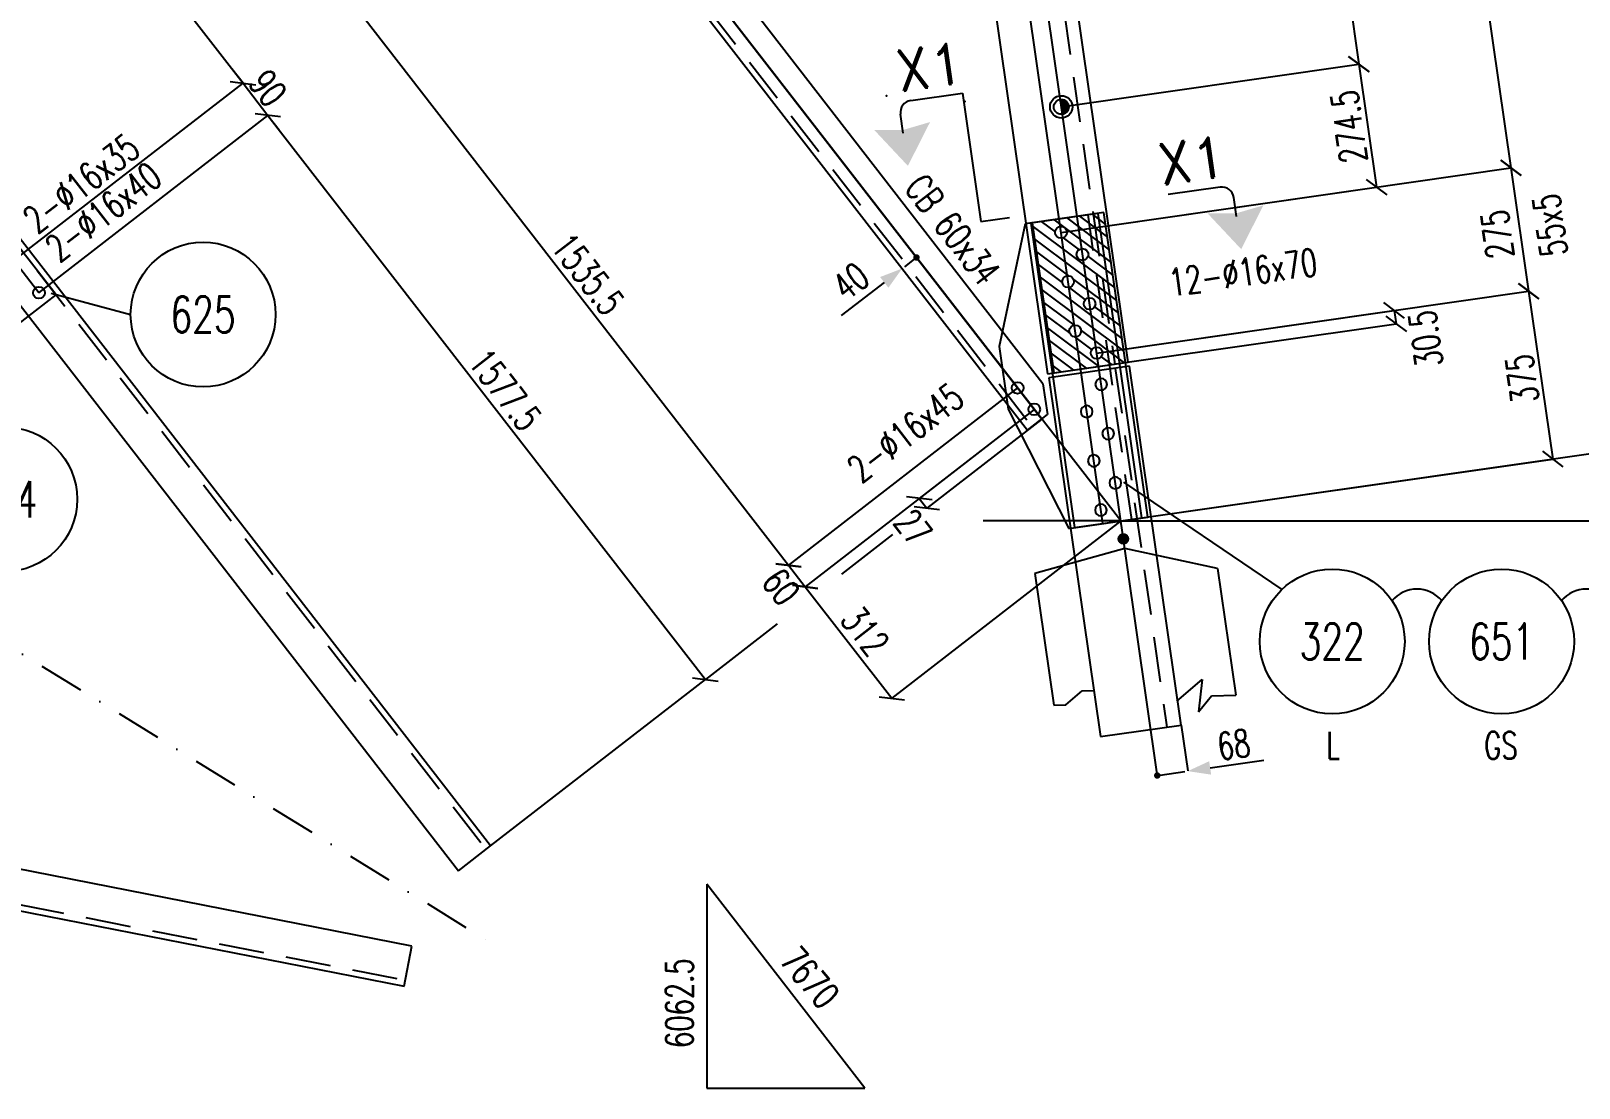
# Model space of a CAD drawing. Extents: x 87063 to 103283, y -59241 to -47761.
# Drawn here: x 93818 to 97238, y -56588 to -54251 of the extents above; entities that cross this region are included whole.
import ezdxf
from ezdxf.enums import TextEntityAlignment as Align

# ---------------------------------------------------------------- set-up
doc = ezdxf.new("R2010")
doc.units = 0
doc.header["$LTSCALE"] = 200
doc.header["$MEASUREMENT"] = 0
doc.linetypes.add('DASHDOT', pattern=[1, 0.5, -0.25, 0, -0.25])
doc.linetypes.add('DASHED', pattern=[0.75, 0.5, -0.25])
doc.layers.get('0').update_dxf_attribs({"linetype": 'CONTINUOUS'})
for name, color, linetype in [('035B', 7, 'CONTINUOUS'), ('ASSI', 3, 'CONTINUOUS'), ('BOLLINI_1', 7, 'CONTINUOUS'), ('FORI', 2, 'CONTINUOUS'), ('LINEA_ANG', 2, 'CONTINUOUS'), ('LINEE_PIASTRA', 2, 'CONTINUOUS'), ('LINEE_PIASTRE', 2, 'CONTINUOUS'), ('LS', 7, 'CONTINUOUS'), ('LSP', 3, 'CONTINUOUS'), ('MZ', 6, 'DASHDOT'), ('PIASTRE', 5, 'CONTINUOUS'), ('QT_MAL', 7, 'CONTINUOUS'), ('QT_MPR', 7, 'CONTINUOUS'), ('QT_MSP', 7, 'CONTINUOUS'), ('TRAT-Y', 7, 'DASHED')]:
    doc.layers.add(name, color=color, linetype=linetype)
doc.styles.add('MONO', font='romans.shx', dxfattribs={"width": 0.7})
doc.styles.add('QUOTE', font='ROMANS8.SHX', dxfattribs={"width": 0.7})
doc.styles.add('RD', font='ROMAND8.SHX', dxfattribs={"width": 0.7})
doc.styles.add('RQL', font='ROMANS8.SHX', dxfattribs={"width": 0.7})
doc.styles.add('RS', font='ROMANS8.shx', dxfattribs={"width": 0.7})
doc.styles.get("Standard").update_dxf_attribs({"font": 'ROMANS8.SHX', "width": 0.7})
doc.dimstyles.new('FRECCE1', dxfattribs={"dimtxt": 60, "dimasz": 6.66, "dimexe": 0, "dimexo": 0, "dimgap": 1, "dimtad": 1, "dimdec": 0, "dimzin": 0, "dimdsep": 46, "dimtxsty": 'RS', "dimblk1": 'QUOTP', "dimblk2": 'QUOTF', "dimsah": 1, "dimcen": 0, "dimclrd": 2, "dimclre": 2, "dimclrt": 7, "dimadec": 0, "dimazin": 0, "dimtfac": 1, "dimtdec": 0, "dimtix": 1, "dimtmove": 2, "dimatfit": 3, "dimldrblk": 'QUOTP', "dimfxl": 1, "dimtolj": 1, "dimtzin": 0, "dimarcsym": 0})
doc.dimstyles.new('FRECCE1_20', dxfattribs={"dimtxt": 60, "dimasz": 6.6667, "dimexe": 0, "dimexo": 0, "dimgap": 1, "dimtad": 1, "dimzin": 0, "dimdsep": 46, "dimtxsty": 'RS', "dimblk1": 'QUOTP', "dimblk2": 'QUOTF', "dimsah": 1, "dimcen": 0, "dimclrd": 2, "dimclre": 2, "dimclrt": 7, "dimadec": 0, "dimazin": 0, "dimtfac": 1, "dimtix": 1, "dimtmove": 2, "dimatfit": 3, "dimldrblk": 'QUOTP', "dimfxl": 1, "dimtolj": 1, "dimtzin": 0, "dimarcsym": 0})
doc.dimstyles.new('TRATTO_20', dxfattribs={"dimscale": 0, "dimtxt": 60, "dimasz": 40, "dimexe": 0, "dimexo": 0, "dimgap": 10, "dimtad": 1, "dimrnd": 0.5, "dimdsep": 46, "dimtxsty": 'RS', "dimblk1": 'OBLIQUE', "dimblk2": 'OBLIQUE', "dimsah": 1, "dimcen": 0.09, "dimclrd": 2, "dimclre": 2, "dimclrt": 7, "dimadec": 0, "dimazin": 0, "dimtfac": 1, "dimtix": 1, "dimtmove": 2, "dimatfit": 3, "dimfxl": 1, "dimtolj": 1, "dimtzin": 0, "dimarcsym": 0})

# ---------------------------------------------------------------- blocks, each defined once
blk = doc.blocks.new('ASSE98')
blk.add_line((0, 0), (1, 0))
at = {"color": 7, "style": 'QUOTE', "width": 0.5, "flags": 1}
for tag, p in [('TI', (1.38308, 6.82731)), ('DI_S', (1.38308, 6.42178)), ('D_S', (1.38308, 6.02092)), ('E_S', (1.38308, 5.68065)), ('NFORI', (1.36454, 5.29792)), ('ALAR', (1.36349, 4.93246)), ('FAM', (1.3775, 4.54645)), ('ALA', (1.38308, 4.19257)), ('DISP2', (1.38308, 3.84971)), ('DISP1', (1.38308, 3.50686)), ('PINZAF', (1.38308, 3.164)), ('PINZAI', (1.38308, 2.82114)), ('TRP', (1.38308, 2.47829)), ('NP', (1.38308, 2.13543)), ('SV', (1.38308, 1.79257)), ('PESO', (1.38308, 1.44971)), ('QUA', (1.38308, 1.10686)), ('LUN', (1.38308, 0.764)), ('PROF', (1.38308, 0.42114)), ('POS', (1.38308, 0.07829))]:
    blk.add_attdef(tag, p, '', height=0.2, dxfattribs=at)
at = {"color": 7, "flags": 1}
for tag, p in [('LAV1', (3.07431, 6.82847)), ('LAV2', (3.07431, 6.49513)), ('LAV3', (3.07431, 6.1618)), ('LAV4', (3.07431, 5.82847)), ('LAV5', (3.07431, 5.49513)), ('LAV6', (3.07431, 5.1618)), ('LAV7', (3.07431, 4.82847)), ('LAV8', (3.07431, 4.49513)), ('LAV9', (3.07431, 4.1618)), ('LAV10', (3.07431, 3.82847))]:
    blk.add_attdef(tag, p, '', height=0.2, dxfattribs=at)
blk = doc.blocks.new('16')
blk.add_circle((0, 0), 1)
blk = doc.blocks.new('MRKR_98')
blk.add_point((0, 0))
at = {"color": 7, "style": 'QUOTE', "width": 0.5, "flags": 1}
for tag, p in [('TI', (3.73, 6.83)), ('AUX2', (3.71, 4.93)), ('NFORI', (3.72, 5.3)), ('DI_S', (3.73, 6.42)), ('D_S', (3.73, 6.02)), ('E_S', (3.73, 5.68)), ('AUX1', (3.73, 4.19)), ('FAM', (3.73, 4.55)), ('COMMESSA', (3.73, 3.85)), ('MD', (3.73, 3.51)), ('MP', (3.73, 3.16)), ('LARGHEZZA', (3.73, 2.82)), ('SPESSORE', (3.73, 2.48)), ('NP', (3.73, 2.14)), ('SV', (3.73, 1.79)), ('PESO', (3.73, 1.45)), ('QUA', (3.73, 1.11)), ('LUN', (3.73, 0.76)), ('PROF', (3.73, 0.42)), ('POS', (3.73, 0.08))]:
    blk.add_attdef(tag, p, '', height=0.2, dxfattribs=at)
at = {"color": 7, "flags": 1}
for tag, p in [('LAV1', (5.26, 6.88)), ('LAV2', (5.26, 6.55)), ('LAV3', (5.26, 6.21)), ('LAV4', (5.26, 5.88)), ('LAV5', (5.26, 5.55)), ('LAV6', (5.26, 5.21)), ('LAV7', (5.26, 4.88)), ('LAV8', (5.26, 4.55)), ('LAV9', (5.26, 4.21)), ('LAV10', (5.26, 3.88))]:
    blk.add_attdef(tag, p, '', height=0.2, dxfattribs=at)
blk = doc.blocks.new('_OBLIQUE')
at = {"color": 0, "linetype": 'ByBlock'}
blk.add_line((-0.5, -0.5), (0.5, 0.5), dxfattribs=at)
blk = doc.blocks.new('*D40')
at = {"layer": 'QT_MPR', "color": 2, "lineweight": -2, "transparency": 16777216}
for p, q in [((95951.7, -53818.6), (97258.3, -53631.1)), ((97258.3, -53631.1), (97477, -55154.7)), ((96225.8, -55334.3), (97477, -55154.7))]:
    blk.add_line(p, q, dxfattribs=at)
at = {"layer": 'QT_MPR', "color": 2, "lineweight": -2, "transparency": 16777216, "xscale": 40, "yscale": 40, "zscale": 40}
for p, rotation in [((97258.3, -53631.1), 98.16615670567538), ((97477, -55154.7), 278.1661567056754)]:
    blk.add_blockref('_OBLIQUE', p, dxfattribs=dict(at, rotation=rotation))
at = {"layer": 'QT_MPR', "color": 7, "transparency": 16777216, "insert": (97312.4, -54398.4), "char_height": 60, "attachment_point": 5, "rotation": 98.1662, "style": 'RS'}
blk.add_mtext('\\A1;1539.5', dxfattribs=at)
blk = doc.blocks.new('*D39')
at = {"layer": 'QT_MPR', "color": 2, "lineweight": -2, "transparency": 16777216}
for p, q in [((95951.7, -53818.6), (96961.4, -53673.7)), ((96961.4, -53673.7), (97087.7, -54553.9)), ((96093.9, -54696.6), (97087.7, -54553.9))]:
    blk.add_line(p, q, dxfattribs=at)
at = {"layer": 'QT_MPR', "color": 2, "lineweight": -2, "transparency": 16777216, "xscale": 40, "yscale": 40, "zscale": 40}
for p, rotation in [((96961.4, -53673.7), 98.16615670567538), ((97087.7, -54553.9), 278.1661567056754)]:
    blk.add_blockref('_OBLIQUE', p, dxfattribs=dict(at, rotation=rotation))
at = {"layer": 'QT_MPR', "color": 7, "transparency": 16777216, "insert": (96964.7, -54113.8), "char_height": 60, "attachment_point": 5, "rotation": 98.1662, "style": 'RS'}
blk.add_mtext('\\A1;889.5', dxfattribs=at)
blk = doc.blocks.new('*D38')
at = {"layer": 'QT_MPR', "color": 2, "lineweight": -2, "transparency": 16777216}
for p, q in [((96093.9, -54696.6), (97087.7, -54553.9)), ((97087.7, -54553.9), (97126.8, -54826.2)), ((96172.5, -54963.1), (97126.8, -54826.2))]:
    blk.add_line(p, q, dxfattribs=at)
at = {"layer": 'QT_MPR', "color": 2, "lineweight": -2, "transparency": 16777216, "xscale": 40, "yscale": 40, "zscale": 40}
for p, rotation in [((97087.7, -54553.9), 98.16615670567538), ((97126.8, -54826.2), 278.1661567056754)]:
    blk.add_blockref('_OBLIQUE', p, dxfattribs=dict(at, rotation=rotation))
at = {"layer": 'QT_MPR', "color": 7, "transparency": 16777216, "insert": (97174, -54680.5), "char_height": 60, "attachment_point": 5, "rotation": 98.1662, "style": 'RS'}
blk.add_mtext('\\A1;55x5', dxfattribs=at)
blk = doc.blocks.new('*D37')
at = {"layer": 'QT_MPR', "color": 2, "lineweight": -2, "transparency": 16777216}
for p, q in [((96093.9, -54696.6), (97087.7, -54553.9)), ((97087.7, -54553.9), (97126.8, -54826.2)), ((96172.5, -54963.1), (97126.8, -54826.2))]:
    blk.add_line(p, q, dxfattribs=at)
at = {"layer": 'QT_MPR', "color": 2, "lineweight": -2, "transparency": 16777216, "xscale": 40, "yscale": 40, "zscale": 40}
for p, rotation in [((97087.7, -54553.9), 98.16615670567538), ((97126.8, -54826.2), 278.1661567056754)]:
    blk.add_blockref('_OBLIQUE', p, dxfattribs=dict(at, rotation=rotation))
at = {"layer": 'QT_MPR', "color": 7, "transparency": 16777216, "insert": (97057.7, -54700.8), "char_height": 60, "attachment_point": 5, "rotation": 98.1662, "style": 'RS'}
blk.add_mtext('\\A1;275', dxfattribs=at)
blk = doc.blocks.new('*D36')
at = {"layer": 'QT_MPR', "color": 2, "lineweight": -2, "transparency": 16777216}
for p, q in [((96172.5, -54963.1), (96829.8, -54868.8)), ((96829.8, -54868.8), (96834.1, -54898.5)), ((96240.1, -54983.7), (96834.1, -54898.5))]:
    blk.add_line(p, q, dxfattribs=at)
at = {"layer": 'QT_MPR', "color": 2, "lineweight": -2, "transparency": 16777216, "xscale": 40, "yscale": 40, "zscale": 40}
for p, rotation in [((96829.8, -54868.8), 98.16615670567538), ((96834.1, -54898.5), 278.1661567056754)]:
    blk.add_blockref('_OBLIQUE', p, dxfattribs=dict(at, rotation=rotation))
at = {"layer": 'QT_MPR', "color": 7, "transparency": 16777216, "insert": (96899.3, -54931.5), "char_height": 60, "attachment_point": 5, "rotation": 98.1662, "style": 'RS'}
blk.add_mtext('\\A1;30.5', dxfattribs=at)
blk = doc.blocks.new('*D35')
at = {"layer": 'QT_MPR', "color": 2, "lineweight": -2, "transparency": 16777216}
for p, q in [((96172.5, -54963.1), (97126.8, -54826.2)), ((97126.8, -54826.2), (97180, -55197.4)), ((96225.8, -55334.3), (97180, -55197.4))]:
    blk.add_line(p, q, dxfattribs=at)
at = {"layer": 'QT_MPR', "color": 2, "lineweight": -2, "transparency": 16777216, "xscale": 40, "yscale": 40, "zscale": 40}
for p, rotation in [((97126.8, -54826.2), 98.16615670567538), ((97180, -55197.4), 278.1661567056754)]:
    blk.add_blockref('_OBLIQUE', p, dxfattribs=dict(at, rotation=rotation))
at = {"layer": 'QT_MPR', "color": 7, "transparency": 16777216, "insert": (97112.5, -55020), "char_height": 60, "attachment_point": 5, "rotation": 98.1662, "style": 'RS'}
blk.add_mtext('\\A1;375', dxfattribs=at)
blk = doc.blocks.new('*D53')
at = {"layer": 'QT_MPR', "color": 2, "lineweight": -2, "transparency": 16777216}
for p, q in [((95067.7, -53818.6), (94551.6, -54218.6)), ((94551.6, -54218.6), (95492.1, -55432.3)), ((95997.9, -55040.2), (95492.1, -55432.3))]:
    blk.add_line(p, q, dxfattribs=at)
at = {"layer": 'QT_MPR', "color": 2, "lineweight": -2, "transparency": 16777216, "xscale": 40, "yscale": 40, "zscale": 40}
for p, rotation in [((94551.6, -54218.6), 127.7719712303497), ((95492.1, -55432.3), 307.7719712303497)]:
    blk.add_blockref('_OBLIQUE', p, dxfattribs=dict(at, rotation=rotation))
at = {"layer": 'QT_MPR', "color": 7, "transparency": 16777216, "insert": (95048.9, -54788.7), "char_height": 60, "attachment_point": 5, "rotation": 307.772, "style": 'RS'}
blk.add_mtext('\\A1;1535.5', dxfattribs=at)
blk = doc.blocks.new('*D56')
at = {"layer": 'QT_MPR', "color": 2, "lineweight": -2, "transparency": 16777216}
for p, q in [((95997.9, -55040.2), (95492.1, -55432.3)), ((96034.7, -55087.7), (95528.8, -55479.7)), ((95492.1, -55432.3), (95528.8, -55479.7))]:
    blk.add_line(p, q, dxfattribs=at)
at = {"layer": 'QT_MPR', "color": 2, "lineweight": -2, "transparency": 16777216, "xscale": 40, "yscale": 40, "zscale": 40}
for p, rotation in [((95492.1, -55432.3), 127.7719712303497), ((95528.8, -55479.7), 307.7719712303497)]:
    blk.add_blockref('_OBLIQUE', p, dxfattribs=dict(at, rotation=rotation))
at = {"layer": 'QT_MPR', "color": 7, "transparency": 16777216, "insert": (95475.3, -55480), "char_height": 60, "attachment_point": 5, "rotation": 307.772, "style": 'RS'}
blk.add_mtext('\\A1;60', dxfattribs=at)
blk = doc.blocks.new('*D55')
at = {"layer": 'QT_MPR', "color": 2, "lineweight": -2, "transparency": 16777216}
for p, q in [((96034.7, -55087.7), (95528.8, -55479.7)), ((96225.8, -55334.3), (95719.9, -55726.3)), ((95528.8, -55479.7), (95719.9, -55726.3))]:
    blk.add_line(p, q, dxfattribs=at)
at = {"layer": 'QT_MPR', "color": 2, "lineweight": -2, "transparency": 16777216, "xscale": 40, "yscale": 40, "zscale": 40}
for p, rotation in [((95528.8, -55479.7), 127.7719712303497), ((95719.9, -55726.3), 307.7719712303497)]:
    blk.add_blockref('_OBLIQUE', p, dxfattribs=dict(at, rotation=rotation))
at = {"layer": 'QT_MPR', "color": 7, "transparency": 16777216, "insert": (95660.8, -55578.1), "char_height": 60, "attachment_point": 5, "rotation": 307.772, "style": 'RS'}
blk.add_mtext('\\A1;312', dxfattribs=at)
blk = doc.blocks.new('*D54')
at = {"layer": 'QT_MPR', "color": 2, "lineweight": -2, "transparency": 16777216}
for p, q in [((96034.7, -55087.7), (95780.8, -55284.4)), ((96051.2, -55109), (95797.3, -55305.8)), ((95780.8, -55284.4), (95797.3, -55305.8))]:
    blk.add_line(p, q, dxfattribs=at)
at = {"layer": 'QT_MPR', "color": 2, "lineweight": -2, "transparency": 16777216, "xscale": 40, "yscale": 40, "zscale": 40}
for p, rotation in [((95780.8, -55284.4), 127.7719712303497), ((95797.3, -55305.8), 307.7719712303497)]:
    blk.add_blockref('_OBLIQUE', p, dxfattribs=dict(at, rotation=rotation))
at = {"layer": 'QT_MPR', "color": 7, "transparency": 16777216, "insert": (95767, -55348.7), "char_height": 60, "attachment_point": 5, "rotation": 307.772, "style": 'RS'}
blk.add_mtext('\\A1;27', dxfattribs=at)
blk = doc.blocks.new('QUOTP')
at = {"layer": 'ASSI', "color": 2, "const_width": 1.07}
blk.add_lwpolyline([(-0.53, 0, 1), (0.53, 0, 1)], format="xyb", close=True, dxfattribs=at)
blk = doc.blocks.new('QUOTF')
at = {"layer": 'LS', "color": 2}
blk.add_line((7.5, 0), (25.5, 0), dxfattribs=at)
blk.add_solid([(7.5, 2.25), (0, 0), (7.5, -2.25)], dxfattribs=at)
blk = doc.blocks.new('*D147')
at = {"layer": 'QT_MAL', "color": 2, "lineweight": -2, "transparency": 16777216}
blk.add_line((95769.2, -54756), (95748.1, -54772.3), dxfattribs=at)
at = {"layer": 'QT_MAL', "color": 2, "lineweight": -2, "transparency": 16777216, "xscale": 6.6667, "yscale": 6.6667, "zscale": 6.6667}
for name, p, rotation in [('QUOTP', (95774.5, -54751.9), 37.77197123034964), ('QUOTF', (95742.9, -54776.4), 217.7719712303496)]:
    blk.add_blockref(name, p, dxfattribs=dict(at, rotation=rotation))
at = {"layer": 'QT_MAL', "color": 7, "transparency": 16777216, "insert": (95629.2, -54804.7), "char_height": 60, "attachment_point": 5, "rotation": 37.772, "style": 'RS'}
blk.add_mtext('\\A1;40', dxfattribs=at)
blk = doc.blocks.new('*D62')
at = {"layer": 'LS', "color": 2, "lineweight": -2, "transparency": 16777216}
for p, q in [((96225.8, -55334.3), (99321, -55334.3)), ((99321, -55334.3), (99321, -55636)), ((98436.5, -55636), (99321, -55636))]:
    blk.add_line(p, q, dxfattribs=at)
at = {"layer": 'LS', "color": 2, "lineweight": -2, "transparency": 16777216, "xscale": 40, "yscale": 40, "zscale": 40}
for p, rotation in [((99321, -55334.3), 90), ((99321, -55636), 270)]:
    blk.add_blockref('_OBLIQUE', p, dxfattribs=dict(at, rotation=rotation))
at = {"layer": 'LS', "color": 7, "transparency": 16777216, "insert": (99281, -55485.1), "char_height": 60, "attachment_point": 5, "rotation": 90, "style": 'RS'}
blk.add_mtext('\\A1;300', dxfattribs=at)
blk = doc.blocks.new('*D63')
at = {"layer": 'LS', "color": 2, "lineweight": -2, "transparency": 16777216}
for p, q in [((98247.7, -49271.5), (99321, -49271.5)), ((99321, -55334.3), (99321, -49271.5)), ((96225.8, -55334.3), (99321, -55334.3))]:
    blk.add_line(p, q, dxfattribs=at)
at = {"layer": 'LS', "color": 2, "lineweight": -2, "transparency": 16777216, "xscale": 40, "yscale": 40, "zscale": 40}
for p, rotation in [((99321, -49271.5), 90), ((99321, -55334.3), 270)]:
    blk.add_blockref('_OBLIQUE', p, dxfattribs=dict(at, rotation=rotation))
at = {"layer": 'LS', "color": 7, "transparency": 16777216, "insert": (99281, -52302.9), "char_height": 60, "attachment_point": 5, "rotation": 90, "style": 'RS'}
blk.add_mtext('\\A1;6000', dxfattribs=at)
blk = doc.blocks.new('*D67')
at = {"layer": 'LS', "color": 2, "lineweight": -2, "transparency": 16777216}
for p, q in [((98727.6, -53818.6), (99021, -53818.6)), ((99021, -53818.6), (99021, -55334.3)), ((96225.8, -55334.3), (99021, -55334.3))]:
    blk.add_line(p, q, dxfattribs=at)
at = {"layer": 'LS', "color": 2, "lineweight": -2, "transparency": 16777216, "xscale": 40, "yscale": 40, "zscale": 40}
for p, rotation in [((99021, -53818.6), 90), ((99021, -55334.3), 270)]:
    blk.add_blockref('_OBLIQUE', p, dxfattribs=dict(at, rotation=rotation))
at = {"layer": 'LS', "color": 7, "transparency": 16777216, "insert": (98981, -54576.4), "char_height": 60, "attachment_point": 5, "rotation": 90, "style": 'RS'}
blk.add_mtext('\\A1;1500', dxfattribs=at)
blk = doc.blocks.new('*D70')
at = {"layer": 'QT_MPR', "color": 2, "lineweight": -2, "transparency": 16777216}
for p, q in [((92661.6, -53314.2), (93167.5, -52922.2)), ((93167.5, -52922.2), (94286.9, -54366.8)), ((93781, -54758.8), (94286.9, -54366.8))]:
    blk.add_line(p, q, dxfattribs=at)
at = {"layer": 'QT_MPR', "color": 2, "lineweight": -2, "transparency": 16777216, "xscale": 40, "yscale": 40, "zscale": 40}
for p, rotation in [((93167.5, -52922.2), 127.7719712303499), ((94286.9, -54366.8), 307.7719712303499)]:
    blk.add_blockref('_OBLIQUE', p, dxfattribs=dict(at, rotation=rotation))
at = {"layer": 'QT_MPR', "color": 7, "transparency": 16777216, "insert": (93765.9, -53619.5), "char_height": 60, "attachment_point": 5, "rotation": 307.772, "style": 'RS'}
blk.add_mtext('\\A1;1827.5', dxfattribs=at)
blk = doc.blocks.new('*D73')
at = {"layer": 'QT_MPR', "color": 2, "lineweight": -2, "transparency": 16777216}
for p, q in [((94286.9, -54366.8), (94262.4, -54335.1)), ((93781, -54758.8), (94286.9, -54366.8)), ((94286.9, -54366.8), (94342, -54437.9)), ((93836.1, -54829.9), (94342, -54437.9)), ((94342, -54437.9), (94366.5, -54469.5))]:
    blk.add_line(p, q, dxfattribs=at)
at = {"layer": 'QT_MPR', "color": 2, "lineweight": -2, "transparency": 16777216, "xscale": 40, "yscale": 40, "zscale": 40}
for p, rotation in [((94286.9, -54366.8), 307.7719712303499), ((94342, -54437.9), 127.7719712303499)]:
    blk.add_blockref('_OBLIQUE', p, dxfattribs=dict(at, rotation=rotation))
at = {"layer": 'QT_MPR', "color": 7, "transparency": 16777216, "insert": (94341.9, -54377.5), "char_height": 60, "attachment_point": 5, "rotation": 307.772, "style": 'RS'}
blk.add_mtext('\\A1;90', dxfattribs=at)
blk = doc.blocks.new('*D72')
at = {"layer": 'QT_MPR', "color": 2, "lineweight": -2, "transparency": 16777216}
for p, q in [((93836.1, -54829.9), (94342, -54437.9)), ((94342, -54437.9), (95308.2, -55684.8)), ((94833.9, -56052.3), (95308.2, -55684.8))]:
    blk.add_line(p, q, dxfattribs=at)
at = {"layer": 'QT_MPR', "color": 2, "lineweight": -2, "transparency": 16777216, "xscale": 40, "yscale": 40, "zscale": 40}
for p, rotation in [((94342, -54437.9), 127.7719712303499), ((95308.2, -55684.8), 307.7719712303499)]:
    blk.add_blockref('_OBLIQUE', p, dxfattribs=dict(at, rotation=rotation))
at = {"layer": 'QT_MPR', "color": 7, "transparency": 16777216, "insert": (94866.1, -55044.5), "char_height": 60, "attachment_point": 5, "rotation": 307.772, "style": 'RS'}
blk.add_mtext('\\A1;1577.5', dxfattribs=at)
blk = doc.blocks.new('xxx')
blk.add_circle((0, 0), 8)
at = {"color": 3, "style": 'RQL', "width": 0.7}
blk.add_attdef('POS', text='', height=4, dxfattribs=at).set_placement((0, 0), align=Align.MIDDLE)
at = {"color": 3, "style": 'RQL', "width": 0.7, "flags": 1}
blk.add_attdef('POS1', (-0.39, -5.42), '', height=2, dxfattribs=at)
at = {"style": 'RQL', "width": 0.7, "flags": 1}
blk.add_attdef('TIPO', (-0.39, -8.66), '', height=2, dxfattribs=at)
blk = doc.blocks.new('bull')
at = {"style": 'RS', "width": 0.7, "flags": 1}
for tag, p in [('NN', (-12.25, 0)), ('DIAMETRO', (0, -4.86)), ('SERRAGGIO', (0, -9.71)), ('LUNGHEZZA', (0, -14.57)), ('NB', (0, -19.43)), ('TIPO', (0, -24.12)), ('EL', (-0.14, -29))]:
    blk.add_attdef(tag, p, '', height=3, dxfattribs=at)
at = {"style": 'RS', "width": 0.7}
blk.add_attdef('BULLONE', (0, 0), '', height=3, dxfattribs=at)
blk = doc.blocks.new('P20')
at = {"color": 0}
for p, q in [((0, 0.98), (0.02, 1)), ((0, 0.94), (0.06, 1)), ((1, -0.01), (0, 0.99)), ((0, 0.89), (0.1, 0.99)), ((0, 0.85), (0.14, 0.99)), ((0, 0.8), (0.18, 0.98)), ((0, 0.76), (0.22, 0.98)), ((0, 0.71), (0.25, 0.97)), ((0, 0.67), (0.29, 0.96)), ((1, -0.05), (0, 0.95)), ((0, 0.62), (0.32, 0.95)), ((0, 0.58), (0.36, 0.93)), ((0, 0.53), (0.39, 0.92)), ((0, 0.49), (0.42, 0.91)), ((1, -0.09), (0, 0.9)), ((0, 0.44), (0.45, 0.89)), ((0, 0.4), (0.48, 0.88)), ((0.99, -0.13), (0, 0.86)), ((0, 0.35), (0.51, 0.86)), ((0, 0.31), (0.54, 0.84)), ((0, 0.26), (0.56, 0.83)), ((0.99, -0.17), (0, 0.81)), ((0, 0.22), (0.59, 0.81)), ((0, 0.17), (0.61, 0.79)), ((0.98, -0.21), (0, 0.77)), ((0, 0.13), (0.64, 0.77)), ((0, 0.08), (0.66, 0.75)), ((0, 0.04), (0.69, 0.73)), ((0.97, -0.25), (0, 0.72)), ((0, -0.01), (0.71, 0.7)), ((0.96, -0.28), (0, 0.68)), ((0, -0.05), (0.73, 0.68)), ((0, -0.1), (0.75, 0.66)), ((0.95, -0.32), (0, 0.63)), ((0, -0.14), (0.77, 0.63)), ((0, -0.19), (0.79, 0.61)), ((0.94, -0.35), (0, 0.59)), ((0, -0.23), (0.81, 0.58)), ((0, -0.28), (0.83, 0.56)), ((0.92, -0.38), (0, 0.54)), ((0, -0.32), (0.85, 0.53)), ((0.91, -0.41), (0, 0.5)), ((0, -0.36), (0.87, 0.5)), ((0, -0.41), (0.88, 0.47)), ((0.9, -0.44), (0, 0.45)), ((0, -0.45), (0.9, 0.44)), ((0.88, -0.47), (0, 0.41)), ((0, -0.5), (0.91, 0.41)), ((0, -0.54), (0.92, 0.38)), ((0.87, -0.5), (0, 0.36)), ((0, -0.59), (0.94, 0.35)), ((0.85, -0.53), (0, 0.32)), ((0, -0.63), (0.95, 0.31)), ((0, -0.68), (0.96, 0.28)), ((0.83, -0.56), (0, 0.27)), ((0, -0.72), (0.97, 0.25)), ((0.81, -0.58), (0, 0.23)), ((0, -0.77), (0.98, 0.21)), ((0.79, -0.61), (0, 0.18)), ((0, -0.81), (0.99, 0.17)), ((0.77, -0.63), (0, 0.14)), ((0, -0.86), (0.99, 0.13)), ((0.75, -0.66), (0, 0.09)), ((0, -0.9), (1, 0.09)), ((0.73, -0.68), (0, 0.05)), ((0, -0.95), (1, 0.05)), ((0.71, -0.7), (0, 0.01)), ((0, -0.99), (1, 0.01)), ((1, 0.04), (0.04, 1)), ((1, 0.09), (0.09, 1)), ((0.99, 0.14), (0.14, 0.99)), ((0.98, 0.19), (0.19, 0.98)), ((0.97, 0.25), (0.25, 0.97)), ((0.95, 0.31), (0.31, 0.95)), ((0.92, 0.38), (0.38, 0.92)), ((0.88, 0.47), (0.47, 0.88)), ((0.81, 0.59), (0.59, 0.81)), ((0.69, -0.73), (0, -0.04)), ((0.66, -0.75), (0, -0.08)), ((0.64, -0.77), (0, -0.13)), ((0.61, -0.79), (0, -0.17)), ((0.59, -0.81), (0, -0.22)), ((0.56, -0.83), (0, -0.26)), ((0.54, -0.84), (0, -0.31)), ((0.51, -0.86), (0, -0.35)), ((0.48, -0.88), (0, -0.4)), ((0.45, -0.89), (0, -0.44)), ((0.42, -0.91), (0, -0.49)), ((0.39, -0.92), (0, -0.53)), ((0.36, -0.93), (0, -0.58)), ((0.32, -0.95), (0, -0.62)), ((0.29, -0.96), (0, -0.67)), ((0.25, -0.97), (0, -0.71)), ((0.22, -0.98), (0, -0.76)), ((0.18, -0.98), (0, -0.8)), ((0.14, -0.99), (0, -0.85)), ((0.1, -0.99), (0, -0.89)), ((0.04, -1), (1, -0.04)), ((0.09, -1), (1, -0.09)), ((0.14, -0.99), (0.99, -0.14)), ((0.19, -0.98), (0.98, -0.19)), ((0.25, -0.97), (0.97, -0.25)), ((0.31, -0.95), (0.95, -0.31)), ((0.38, -0.92), (0.92, -0.38)), ((0.47, -0.88), (0.88, -0.47)), ((0.59, -0.81), (0.81, -0.59))]:
    blk.add_line(p, q, dxfattribs=at)
for radius in [1.5, 1]:
    blk.add_circle((0, 0), radius)
blk = doc.blocks.new('*D131')
at = {"layer": 'QT_MSP', "color": 2, "lineweight": -2, "transparency": 16777216}
for p, q in [((96009.2, -53825.2), (96666.5, -53730.8)), ((96666.5, -53730.8), (96751.7, -54324.8)), ((96094.5, -54419.1), (96751.7, -54324.8))]:
    blk.add_line(p, q, dxfattribs=at)
at = {"layer": 'QT_MSP', "color": 2, "lineweight": -2, "transparency": 16777216, "xscale": 40, "yscale": 40, "zscale": 40}
for p, rotation in [((96666.5, -53730.8), 98.16615670567538), ((96751.7, -54324.8), 278.1661567056754)]:
    blk.add_blockref('_OBLIQUE', p, dxfattribs=dict(at, rotation=rotation))
at = {"layer": 'QT_MSP', "color": 7, "transparency": 16777216, "insert": (96657.9, -54024.1), "char_height": 60, "attachment_point": 5, "rotation": 98.1662, "style": 'RS'}
blk.add_mtext('\\A1;600', dxfattribs=at)
blk = doc.blocks.new('*D135')
at = {"layer": 'QT_MSP', "color": 2, "lineweight": -2, "transparency": 16777216}
for p, q in [((96094.5, -54419.1), (96751.7, -54324.8)), ((96751.7, -54324.8), (96790.7, -54596.6)), ((96093.9, -54696.6), (96790.7, -54596.6))]:
    blk.add_line(p, q, dxfattribs=at)
at = {"layer": 'QT_MSP', "color": 2, "lineweight": -2, "transparency": 16777216, "xscale": 40, "yscale": 40, "zscale": 40}
for p, rotation in [((96751.7, -54324.8), 98.16615670567538), ((96790.7, -54596.6), 278.1661567056754)]:
    blk.add_blockref('_OBLIQUE', p, dxfattribs=dict(at, rotation=rotation))
at = {"layer": 'QT_MSP', "color": 7, "transparency": 16777216, "insert": (96729.9, -54462.9), "char_height": 60, "attachment_point": 5, "rotation": 98.1662, "style": 'RS'}
blk.add_mtext('\\A1;274.5', dxfattribs=at)
blk = doc.blocks.new('*D164')
at = {"layer": 'QT_MAL', "color": 2, "lineweight": -2, "transparency": 16777216}
blk.add_line((96313.1, -55896.1), (96367.3, -55888.3), dxfattribs=at)
at = {"layer": 'QT_MAL', "color": 2, "lineweight": -2, "transparency": 16777216, "xscale": 6.66, "yscale": 6.66, "zscale": 6.66}
for name, p, rotation in [('QUOTF', (96373.9, -55887.3), 8.16615670567513), ('QUOTP', (96306.5, -55897), 188.1661567056751)]:
    blk.add_blockref(name, p, dxfattribs=dict(at, rotation=rotation))
at = {"layer": 'QT_MAL', "color": 7, "transparency": 16777216, "insert": (96475.4, -55828.7), "char_height": 60, "attachment_point": 5, "rotation": 8.1662, "style": 'RS'}
blk.add_mtext('\\A1;68', dxfattribs=at)
blk = doc.blocks.new('12')
at = {"color": 0}
for p, q in [((-1, 0.06), (-0.06, 1)), ((-1, 0.01), (-0.01, 1)), ((-1, -0.03), (0.03, 1)), ((-1, -0.07), (0.07, 1)), ((0.09, -1), (-1, 0.09)), ((0.05, -1), (-1, 0.05)), ((0, -1), (-1, 0)), ((-0.99, 0.16), (-0.16, 0.99)), ((-0.99, 0.11), (-0.11, 0.99)), ((-0.99, -0.11), (0.11, 0.99)), ((-0.99, -0.15), (0.15, 0.99)), ((0.17, -0.99), (-0.99, 0.17)), ((0.13, -0.99), (-0.99, 0.13)), ((-0.98, 0.22), (-0.22, 0.98)), ((-0.98, -0.19), (0.19, 0.98)), ((0.21, -0.98), (-0.98, 0.21)), ((-0.97, -0.23), (0.23, 0.97)), ((0.24, -0.97), (-0.97, 0.24)), ((-0.96, 0.28), (-0.28, 0.96)), ((-0.96, -0.27), (0.27, 0.96)), ((0.28, -0.96), (-0.96, 0.28)), ((-0.95, -0.3), (0.3, 0.95)), ((0.31, -0.95), (-0.95, 0.31)), ((-0.94, 0.34), (-0.34, 0.94)), ((-0.94, -0.33), (0.33, 0.94)), ((0.35, -0.94), (-0.94, 0.35)), ((-0.93, -0.37), (0.37, 0.93)), ((0.38, -0.93), (-0.93, 0.38)), ((-0.92, -0.4), (0.4, 0.92)), ((-0.91, 0.42), (-0.42, 0.91)), ((0.41, -0.91), (-0.91, 0.41)), ((-0.9, -0.43), (0.43, 0.9)), ((0.44, -0.9), (-0.9, 0.44)), ((-0.89, -0.46), (0.46, 0.89)), ((0.47, -0.88), (-0.88, 0.47)), ((-0.87, -0.49), (0.49, 0.87)), ((0.5, -0.87), (-0.87, 0.5)), ((-0.86, 0.52), (-0.52, 0.86)), ((-0.86, -0.52), (0.52, 0.86)), ((0.53, -0.85), (-0.85, 0.53)), ((-0.84, -0.54), (0.54, 0.84)), ((0.55, -0.83), (-0.83, 0.55)), ((-0.82, -0.57), (0.57, 0.82)), ((0.58, -0.81), (-0.81, 0.58)), ((-0.8, -0.6), (0.6, 0.8)), ((0.61, -0.79), (-0.79, 0.61)), ((-0.78, -0.62), (0.62, 0.78)), ((0.63, -0.78), (-0.78, 0.63)), ((-0.76, -0.65), (0.65, 0.76)), ((0.66, -0.75), (-0.75, 0.66)), ((-0.74, -0.67), (0.67, 0.74)), ((0.68, -0.73), (-0.73, 0.68)), ((-0.72, -0.69), (0.69, 0.72)), ((0.7, -0.71), (-0.71, 0.7)), ((-0.7, -0.72), (0.72, 0.7)), ((0.73, -0.69), (-0.69, 0.73)), ((0.75, -0.67), (-0.67, 0.75)), ((-0.67, -0.74), (0.74, 0.67)), ((-0.65, -0.76), (0.76, 0.65)), ((0.77, -0.64), (-0.64, 0.77)), ((-0.63, -0.78), (0.78, 0.63)), ((0.79, -0.62), (-0.62, 0.79)), ((-0.6, -0.8), (0.8, 0.6)), ((0.81, -0.59), (-0.59, 0.81)), ((-0.57, -0.82), (0.82, 0.57)), ((0.83, -0.56), (-0.56, 0.83)), ((-0.55, -0.84), (0.84, 0.55)), ((0.84, -0.54), (-0.54, 0.84)), ((-0.52, -0.85), (0.85, 0.52)), ((0.86, -0.51), (-0.51, 0.86)), ((-0.49, -0.87), (0.87, 0.49)), ((0.88, -0.48), (-0.48, 0.88)), ((-0.46, -0.89), (0.89, 0.46)), ((0.89, -0.45), (-0.45, 0.89)), ((-0.43, -0.9), (0.9, 0.43)), ((0.91, -0.42), (-0.42, 0.91)), ((-0.4, -0.92), (0.92, 0.4)), ((0.92, -0.39), (-0.39, 0.92)), ((-0.37, -0.93), (0.93, 0.37)), ((0.93, -0.36), (-0.36, 0.93)), ((-0.34, -0.94), (0.94, 0.34)), ((0.95, -0.33), (-0.33, 0.95)), ((-0.3, -0.95), (0.95, 0.3)), ((0.96, -0.29), (-0.29, 0.96)), ((-0.27, -0.96), (0.96, 0.27)), ((0.97, -0.26), (-0.26, 0.97)), ((-0.23, -0.97), (0.97, 0.23)), ((0.98, -0.22), (-0.22, 0.98)), ((-0.2, -0.98), (0.98, 0.2)), ((0.98, -0.18), (-0.18, 0.98)), ((-0.16, -0.99), (0.99, 0.16)), ((0.99, -0.14), (-0.14, 0.99)), ((-0.12, -0.99), (0.99, 0.12)), ((0.99, -0.1), (-0.1, 0.99)), ((-0.08, -1), (1, 0.08)), ((1, -0.06), (-0.06, 1)), ((-0.04, -1), (1, 0.04)), ((1, -0.02), (-0.02, 1)), ((1, 0.02), (0.02, 1)), ((1, 0.07), (0.07, 1)), ((0.99, 0.12), (0.12, 0.99)), ((0.98, 0.17), (0.17, 0.98)), ((0.97, 0.23), (0.23, 0.97)), ((0.96, 0.29), (0.29, 0.96)), ((0.93, 0.36), (0.36, 0.93)), ((0.9, 0.44), (0.44, 0.9)), ((0.84, 0.55), (0.55, 0.84)), ((-0.04, -1), (-1, -0.04)), ((-0.09, -1), (-1, -0.09)), ((-0.14, -0.99), (-0.99, -0.14)), ((-0.2, -0.98), (-0.98, -0.2)), ((-0.25, -0.97), (-0.97, -0.25)), ((-0.32, -0.95), (-0.95, -0.32)), ((-0.39, -0.92), (-0.92, -0.39)), ((-0.48, -0.88), (-0.88, -0.48)), ((-0.6, -0.8), (-0.8, -0.6)), ((0.01, -1), (1, -0.01)), ((0.05, -1), (1, -0.05)), ((0.1, -0.99), (0.99, -0.1)), ((0.15, -0.99), (0.99, -0.15)), ((0.21, -0.98), (0.98, -0.21)), ((0.27, -0.96), (0.96, -0.27)), ((0.33, -0.94), (0.94, -0.33)), ((0.41, -0.91), (0.91, -0.41)), ((0.5, -0.87), (0.87, -0.5)), ((0.66, -0.75), (0.75, -0.66))]:
    blk.add_line(p, q, dxfattribs=at)
blk.add_circle((0, 0), 1)
blk = doc.blocks.new('A$C2DB70A1A')
at = {"layer": 'LS', "color": 8}
for p, q in [((198.6, 361.3), (0, 306.1)), ((403.6, 316.7), (198.6, 361.3)), ((403.6, 316.7), (443.8, 36.5)), ((0, 306.1), (41.8, 15)), ((313.9, 23.7), (369.6, 71.4)), ((369.6, 71.4), (361.6, 0)), ((68.9, 15.7), (104.7, 46.3)), ((104.7, 46.3), (128.7, 46.9)), ((361.6, 0), (390.2, 35.1)), ((390.2, 35.1), (443.8, 36.5)), ((41.8, 15), (68.9, 15.7))]:
    blk.add_line(p, q, dxfattribs=at)
at = {"layer": 'LS', "color": 6, "const_width": 2.25}
for points in [[(188.6, 422, 1), (191.3, 422, 1)], [(197.3, 361.3, 1), (200, 361.3, 1)]]:
    blk.add_lwpolyline(points, format="xyb", close=True, dxfattribs=at)
at = {"layer": 'FORI', "xscale": 10.5, "yscale": 10.5, "zscale": 10.5, "rotation": 6.046281917136315}
blk.add_blockref('12', (195.6, 382.4), dxfattribs=at)

msp = doc.modelspace()

# ---------------------------------------------------------------- hatches: boundary and pattern name
at = {"layer": 'LS'}
h = msp.add_hatch(dxfattribs=at)
h.set_pattern_fill('_U', color=6, scale=20, angle=323.166139, style=0, pattern_type=0)
h.set_pattern_definition([(323.166139, (-54724.317, 62183.532), (11.9899342, 16.0075444), [])])
edge = h.paths.add_edge_path(flags=16)
edge.add_arc((96093.876, -54696.559), 13, 0, 360)
edge = h.paths.add_edge_path(flags=16)
edge.add_arc((96141.283, -54745.319), 13, 0, 360)
edge = h.paths.add_edge_path(flags=16)
edge.add_arc((96109.501, -54805.443), 13, 0, 360)
edge = h.paths.add_edge_path(flags=16)
edge.add_arc((96156.908, -54854.204), 13, 0, 360)
edge = h.paths.add_edge_path(flags=16)
edge.add_arc((96125.126, -54914.328), 13, 0, 360)
edge = h.paths.add_edge_path(flags=16)
edge.add_arc((96172.532, -54963.089), 13, 0, 360)
h.paths.add_polyline_path([(96030.223, -54675.386), (96077.808, -55006.989), (96236.185, -54984.262), (96188.601, -54652.659)])

# ---------------------------------------------------------------- linework, layer by layer
at = {"layer": 'LINEA_ANG'}
for p, q in [((96242.125, -54983.409), (95341.422, -48706.705)), ((95163.247, -48732.273), (96063.95, -55008.977)), ((96054.017, -55030.973), (91632.845, -49325.47)), ((91536.591, -49348.189), (96019.628, -55133.527)), ((94833.946, -56052.308), (90350.908, -50266.969)), ((90279.767, -50322.096), (94762.805, -56107.434)), ((96175.732, -54654.505), (96027.253, -54675.812)), ((96027.253, -54675.812), (96123.843, -55348.917)), ((96272.323, -55327.61), (96175.732, -54654.505)), ((94660.153, -56273.909), (87477.819, -54866.129)), ((87460.508, -54954.449), (94642.842, -56362.228)), ((96063.95, -55008.977), (96242.125, -54983.409)), ((96245.443, -54992.456), (96067.268, -55018.024)), ((96067.268, -55018.024), (96181.046, -55810.902)), ((96359.221, -55785.334), (96245.443, -54992.456)), ((96054.017, -55030.973), (96063.893, -55099.226)), ((96019.628, -55133.527), (96063.893, -55099.226)), ((96123.843, -55348.917), (96272.323, -55327.61)), ((96181.046, -55810.902), (96359.221, -55785.334)), ((94762.805, -56107.434), (94833.946, -56052.308)), ((94642.842, -56362.228), (94660.153, -56273.909))]:
    msp.add_line(p, q, dxfattribs=at)
at = {"layer": 'LINEE_PIASTRA'}
for p, q in [((96014.494, -54677.643), (95957.389, -54948.501)), ((95977.275, -55087.081), (96111.085, -55350.748))]:
    msp.add_line(p, q, dxfattribs=at)
at = {"layer": 'LINEE_PIASTRE'}
for p, q in [((96188.71, -54652.643), (96014.494, -54677.643)), ((96188.601, -54652.659), (96030.223, -54675.386)), ((96030.223, -54675.386), (96077.808, -55006.989)), ((96236.185, -54984.262), (96188.601, -54652.659)), ((96285.3, -55325.748), (96188.71, -54652.643)), ((93873.995, -54834.719), (93785.792, -54720.894)), ((93760.169, -54922.922), (93873.995, -54834.719)), ((95957.389, -54948.501), (95977.275, -55087.081)), ((96077.808, -55006.989), (96236.185, -54984.262)), ((96111.085, -55350.748), (96285.3, -55325.748))]:
    msp.add_line(p, q, dxfattribs=at)
at = {"layer": 'LS', "color": 6}
for p, q in [((96186.205, -55339.968), (95236.578, -48722.331)), ((96306.1, -55893.877), (95276.173, -48716.649)), ((96225.799, -55334.286), (91527.799, -49271.539)), ((93836.114, -54829.915), (90319.29, -50291.47)), ((93862.915, -54830.673), (94038.688, -54878.152)), ((96232.196, -55248.255), (96581.609, -55485.778)), ((96225.799, -55334.286), (95921.967, -55334.286)), ((95311.48, -56137.391), (95311.48, -56587.793)), ((95660.495, -56587.793), (95311.48, -56137.391)), ((95311.48, -56587.793), (95660.495, -56587.793))]:
    msp.add_line(p, q, dxfattribs=at)
at = {"layer": 'LS', "color": 2}
for p, q in [((95721.712, -55364.38), (95608.919, -55451.784)), ((95467.039, -55561.726), (95308.218, -55684.795))]:
    msp.add_line(p, q, dxfattribs=at)
at = {"layer": 'LS'}
msp.add_line((96359.221, -55785.334), (96373.747, -55886.564), dxfattribs=at)
at = {"layer": 'LS', "color": 6, "const_width": 2.25}
msp.add_lwpolyline([(96224.424, -55334.286, 1), (96227.174, -55334.286, 1)], format="xyb", close=True, dxfattribs=at)
at = {"layer": 'LS', "color": 6}
for centre in [(96880.028, -55556.962), (97254.169, -55556.962)]:
    msp.add_arc(centre, 72.073, 40.272349, 139.727651, dxfattribs=at)
at = {"layer": 'LSP'}
for p, q in [((95761.814, -54404.93), (95876.198, -54388.516)), ((95876.198, -54388.516), (95916.935, -54672.448)), ((95745.284, -54477.474), (95739.205, -54435.114)), ((96445.229, -54596.651), (96330.845, -54613.062)), ((96481.49, -54661.62), (96475.413, -54619.26)), ((95916.935, -54672.448), (95979.929, -54663.41))]:
    msp.add_line(p, q, dxfattribs=at)
for centre, start, end in [((95765.601, -54431.326), 98.166139, 188.166139), ((96449.016, -54623.047), 8.164903, 98.164903)]:
    msp.add_arc(centre, 26.667, start, end, dxfattribs=at)
for points in [[(95755.619, -54549.498), (95681.402, -54470.349), (95744.256, -54470.309)], [(95755.619, -54549.498), (95804.584, -54452.672), (95744.256, -54470.309)], [(96491.824, -54733.644), (96540.791, -54636.819), (96480.462, -54654.455)], [(96491.824, -54733.644), (96417.608, -54654.493), (96480.462, -54654.455)]]:
    msp.add_solid(points, dxfattribs=at)
at = {"layer": 'MZ'}
msp.add_line((88562.691, -52399.197), (94825.913, -56261.234), dxfattribs=at)
at = {"layer": 'TRAT-Y'}
for p, q in [((95311.726, -48710.967), (96212.429, -54987.671)), ((91546.866, -49340.226), (96029.904, -55125.564)), ((90340.633, -50274.932), (94823.67, -56060.27)), ((96250.051, -55330.806), (96153.461, -54657.701)), ((87463.008, -54941.692), (94645.342, -56349.471)), ((96213.768, -54997.002), (96327.545, -55789.88))]:
    msp.add_line(p, q, dxfattribs=at)

# ---------------------------------------------------------------- block references
at = {"layer": 'ASSI'}
for p, xscale, rotation in [((96242.125, -54983.409), 6341, 98.16615670567546), ((96359.221, -55785.334), 801, 98.16615670567569)]:
    msp.add_blockref('ASSE98', p, dxfattribs=dict(at, xscale=xscale, rotation=rotation))
ref = msp.add_blockref('ASSE98', (91568.209, -49323.688), dxfattribs=dict(at, xscale=7319, rotation=307.7719712303496))
ref.add_attrib('LAV2', 'CB 60x34', (95745.659, -54599.04), dxfattribs={"layer": '0', "color": 7, "height": 60, "rotation": 307.771971, "width": 0.7})
for p, xscale, zscale, rotation in [((94833.946, -56052.308), 7318.999999999999, 7318.999999999999, 127.7719712303499), ((96272.323, -55327.61), 679.9999999999998, 679.9999999999998, 98.16615670568001), ((87460.508, -54954.449), 7319.000000000001, 7319.000000000001, 348.9102804795708)]:
    msp.add_blockref('ASSE98', p, dxfattribs=dict(at, xscale=xscale, zscale=zscale, rotation=rotation))
at = {"layer": 'BOLLINI_1'}
for p, xscale, yscale, zscale, values in [((94198.688, -54878.152), 20, 20, 20, {'POS': '625'}), ((93760.559, -55286.448), 20, 20, 20, {'POS': '664'}), ((96692.957, -55600.676), 19.99999999999999, 19.99999999999999, 19.99999999999999, {'POS': '322'}), ((97067.098, -55600.676), 19.99999999999999, 19.99999999999999, 19.99999999999999, {'POS': '651'})]:
    msp.add_blockref('xxx', p, dxfattribs=dict(at, xscale=xscale, yscale=yscale, zscale=zscale)).add_auto_attribs(values)
at = {"layer": 'FORI'}
for name, p, xscale, yscale, zscale, rotation in [('P20', (96094.466, -54419.07), 16.5, 16.5, 16.5, 7.543052222774039), ('16', (96093.876, -54696.559), 13, 13, 13, 180), ('16', (96141.283, -54745.319), 13, 13, 13, 180), ('16', (93836.114, -54829.915), 13, 13, 13, 343.1881944297318), ('16', (96109.501, -54805.443), 13, 13, 13, 180), ('16', (96156.908, -54854.204), 13, 13, 13, 180), ('16', (96125.126, -54914.328), 13, 13, 13, 180), ('16', (96172.532, -54963.089), 13, 13, 13, 180), ('16', (96182.476, -55032.379), -13, 13, 13, 16.33231341134499), ('16', (96150.694, -55092.503), -13, 13, 13, 16.33231341134499), ('16', (96198.1, -55141.263), -13, 13, 13, 16.33231341134499), ('16', (96166.318, -55201.388), -13, 13, 13, 16.33231341134499), ('16', (96213.725, -55250.148), -13, 13, 13, 16.33231341134499), ('16', (96181.943, -55310.272), -13, 13, 13, 16.33231341134499)]:
    msp.add_blockref(name, p, dxfattribs=dict(at, xscale=xscale, yscale=yscale, zscale=zscale, rotation=rotation))
at = {"layer": 'FORI', "xscale": 13, "yscale": 13, "zscale": 13}
for p in [(95997.941, -55040.237), (96034.693, -55087.664)]:
    msp.add_blockref('16', p, dxfattribs=at)
at = {"layer": 'LS', "color": 7}
for p, xscale, yscale, zscale, rotation, values in [((93832.149, -54701.502), 20, 20, 20, 37.77197123035002, {'BULLONE': '2-%%c16x35                '}), ((93881.15, -54764.739), 20, 20, 20, 37.77197123035002, {'BULLONE': '2-%%c16x40                '}), ((96337.054, -54837.783), 20, 20, 20, 8.166156705675318, {'BULLONE': '12-%%c16x70             '}), ((95652.677, -55252.969), 19.99999999999999, 19.99999999999999, 19.99999999999999, 37.77197123035068, {'BULLONE': '2-%%c16x45                '})]:
    msp.add_blockref('bull', p, dxfattribs=dict(at, xscale=xscale, yscale=yscale, zscale=zscale, rotation=rotation)).add_auto_attribs(values)
at = {"layer": 'LS'}
msp.add_blockref('A$C2DB70A1A', (96035.873, -55756.256), dxfattribs=at)
at = {"layer": 'PIASTRE'}
for p, xscale, yscale, zscale, rotation in [((95708.386, -54394.781), 20, 20, 20, 278.166156705), ((95881.669, -54406.92), 15, 15, 15, 278.166156705), ((96030.223, -54675.386), 20, 20, 20, 278.1661392990001)]:
    msp.add_blockref('MRKR_98', p, dxfattribs=dict(at, xscale=xscale, yscale=yscale, zscale=zscale, rotation=rotation))

# ---------------------------------------------------------------- texts
at = {"layer": '035B', "style": 'MONO', "width": 0.7}
for s, p in [('L', (96679.777, -55860.4)), ('GS', (97028.668, -55860.4))]:
    msp.add_text(s, height=60, dxfattribs=at).set_placement(p)
for s, rotation, p in [('7670', 310.282262, (95469.463, -56307.974)), ('6062.5', 90, (95281.039, -56499.153))]:
    msp.add_text(s, height=60, rotation=rotation, dxfattribs=at).set_placement(p)
at = {"layer": 'LS', "color": 3, "style": 'RD'}
for rotation, p in [(8.166139, (95804.337, -54330.328)), (8.164903, (96383.445, -54537.016))]:
    msp.add_text('X1', height=88.8889, rotation=rotation, dxfattribs=at).set_placement(p, align=Align.MIDDLE)

# ---------------------------------------------------------------- dimensions: what is measured, and where the dimension line sits
at = {"layer": 'LS', "color": 6}
for base, p1, p2, text, picture, middle in [((99321.043, -49271.539), (96225.799, -55334.286), (98247.746, -49271.539), '6000', '*D63', (99281.043, -52302.913)), ((99021.043, -55334.286), (98727.586, -53818.599), (96225.799, -55334.286), '1500', '*D67', (98981.043, -54576.443)), ((99321.043, -55635.986), (96225.799, -55334.286), (98436.484, -55635.986), '300', '*D62', (99281.043, -55485.136))]:
    dim = msp.add_linear_dim(base=base, p1=p1, p2=p2, angle=90, text=text, dimstyle='TRATTO_20', override={"dimscale": 1}, dxfattribs=at)
    dim.commit()
    dim.dimension.update_dxf_attribs({"geometry": picture, "text_midpoint": middle})
at = {"layer": 'QT_MAL'}
for base, p1, p2, angle, text, dimstyle, picture, middle in [((95742.873, -54776.377), (95774.492, -54751.876), (95742.873, -54776.377), 37.771971, '40', 'FRECCE1_20', '*D147', (95629.221, -54804.652)), ((96373.858, -55887.34), (96306.548, -55896.999), (96373.858, -55887.34), 8.166157, '68', 'FRECCE1', '*D164', (96475.415, -55828.712))]:
    dim = msp.add_linear_dim(base=base, p1=p1, p2=p2, angle=angle, text=text, dimstyle=dimstyle, dxfattribs=at)
    dim.commit()
    dim.dimension.update_dxf_attribs({"geometry": picture, "text_midpoint": middle, "dimtype": 160})
at = {"layer": 'QT_MPR'}
for base, p1, p2, angle, text, picture, middle in [((94286.879, -54366.761), (92661.614, -53314.228), (93780.987, -54758.774), 307.771971, '1827.5', '*D70', (93765.877, -53619.503)), ((97476.983, -55154.742), (95951.725, -53818.599), (96225.799, -55334.286), 98.166157, '1539.5', '*D40', (97312.398, -54398.45)), ((97087.696, -54553.946), (95951.725, -53818.599), (96093.876, -54696.559), 98.166157, '889.5', '*D39', (96964.682, -54113.819)), ((95492.05, -55432.25), (95067.745, -53818.599), (95997.941, -55040.237), 307.771971, '1535.5', '*D53', (95048.908, -54788.721)), ((94342.005, -54437.902), (93780.987, -54758.774), (93836.114, -54829.915), 307.771971, '90', '*D73', (94341.938, -54377.455)), ((95308.218, -55684.795), (93836.114, -54829.915), (94833.946, -56052.308), 307.771971, '1577.5', '*D72', (94866.107, -55044.504)), ((97126.758, -54826.158), (96093.876, -54696.559), (96172.532, -54963.089), 98.166157, '55x5', '*D38', (97174.042, -54680.464)), ((97126.758, -54826.158), (96093.876, -54696.559), (96172.532, -54963.089), 98.166157, '275', '*D37', (97057.671, -54700.758)), ((97180.024, -55197.356), (96172.532, -54963.089), (96225.799, -55334.286), 98.166157, '375', '*D35', (97112.475, -55020.032)), ((96834.061, -54898.467), (96172.532, -54963.089), (96240.145, -54983.694), 98.166157, '30.5', '*D36', (96899.262, -54931.491)), ((95528.802, -55479.677), (95997.941, -55040.237), (96034.693, -55087.664), 307.771971, '60', '*D56', (95475.282, -55479.973)), ((95719.908, -55726.299), (96034.693, -55087.664), (96225.799, -55334.286), 307.771971, '312', '*D55', (95660.755, -55578.111)), ((95797.326, -55305.787), (96034.693, -55087.664), (96051.246, -55109.026), 307.771971, '27', '*D54', (95766.994, -55348.734))]:
    dim = msp.add_linear_dim(base=base, p1=p1, p2=p2, angle=angle, text=text, dimstyle='TRATTO_20', override={"dimscale": 1}, dxfattribs=at)
    dim.commit()
    dim.dimension.update_dxf_attribs({"geometry": picture, "text_midpoint": middle, "dimtype": 160})
at = {"layer": 'QT_MSP'}
for base, p1, p2, text, picture, middle in [((96751.733, -54324.753), (96009.24, -53825.154), (96094.466, -54419.07), '600', '*D131', (96657.924, -54024.096)), ((96790.738, -54596.56), (96094.466, -54419.07), (96093.876, -54696.559), '274.5', '*D135', (96729.872, -54462.903))]:
    dim = msp.add_linear_dim(base=base, p1=p1, p2=p2, angle=98.166157, text=text, dimstyle='TRATTO_20', override={"dimscale": 1}, dxfattribs=at)
    dim.commit()
    dim.dimension.update_dxf_attribs({"geometry": picture, "text_midpoint": middle, "dimtype": 160})

doc.saveas('drawing.dxf')
